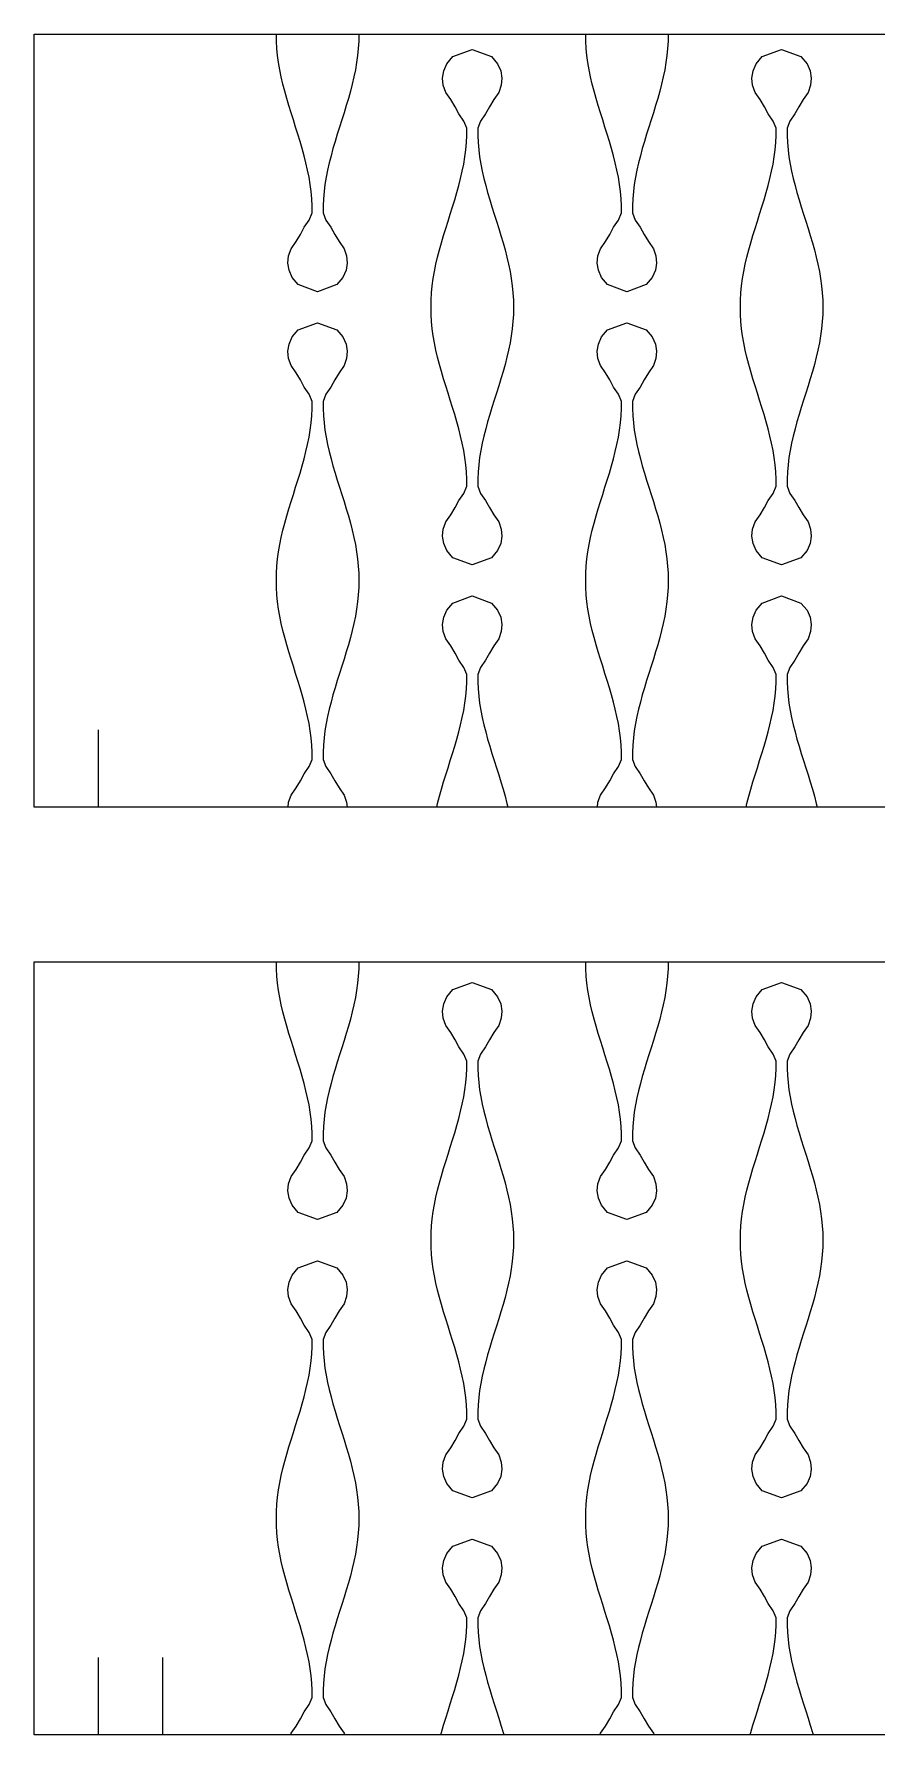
# Model space of a CAD drawing. Header units: millimetres. Extents: x 0 to 70, y 0 to 174.
# Drawn here: x 0 to 32.7, y 108 to 174 of the extents above; entities that cross this region are included whole.
import ezdxf

# ---------------------------------------------------------------- set-up
doc = ezdxf.new("R2010")
doc.units = ezdxf.units.MM
doc.layers.add('CUT', color=1, linetype='CONTINUOUS')

msp = doc.modelspace()

# ---------------------------------------------------------------- linework, layer by layer
at = {"layer": 'CUT'}
for p, q in [((2.5, 144), (2.5, 147)), ((2.5, 108), (2.5, 111)), ((5, 108), (5, 111))]:
    msp.add_line(p, q, dxfattribs=at)
for points in [[(0, 174), (70, 174), (70, 144), (0, 144), (0, 174)], [(12.6, 174), (12.6, 174), (12.5944, 173.7222), (12.5778, 173.4444), (12.5504, 173.1667), (12.5126, 172.8889), (12.465, 172.6111), (12.4085, 172.3333), (12.3439, 172.0556), (12.2722, 171.7778), (12.1947, 171.5), (12.1124, 171.2222), (12.0269, 170.9444), (11.9394, 170.6667), (11.8513, 170.3889), (11.764, 170.1111), (11.679, 169.8333), (11.5976, 169.5556), (11.5211, 169.2778), (11.4508, 169), (11.3877, 168.7222), (11.3329, 168.4444), (11.2872, 168.1667), (11.2514, 167.8889), (11.2261, 167.6111), (11.2116, 167.3333), (11.2113, 167.0556), (11.3207, 166.7778), (11.5161, 166.5), (11.6671, 166.2222), (11.8361, 165.9444), (12.0306, 165.6667), (12.1274, 165.3889), (12.1513, 165.1111), (12.107, 164.8333), (11.9856, 164.5556), (11.7502, 164.2778), (11, 164), (11, 164), (10.2498, 164.2778), (10.0144, 164.5556), (9.893, 164.8333), (9.8487, 165.1111), (9.8726, 165.3889), (9.9694, 165.6667), (10.1639, 165.9444), (10.3329, 166.2222), (10.4839, 166.5), (10.6793, 166.7778), (10.7887, 167.0556), (10.7884, 167.3333), (10.7739, 167.6111), (10.7486, 167.8889), (10.7128, 168.1667), (10.6671, 168.4444), (10.6123, 168.7222), (10.5492, 169), (10.4789, 169.2778), (10.4024, 169.5556), (10.321, 169.8333), (10.236, 170.1111), (10.1487, 170.3889), (10.0606, 170.6667), (9.9731, 170.9444), (9.8876, 171.2222), (9.8053, 171.5), (9.7278, 171.7778), (9.6561, 172.0556), (9.5915, 172.3333), (9.535, 172.6111), (9.4874, 172.8889), (9.4496, 173.1667), (9.4222, 173.4444), (9.4056, 173.7222), (9.4, 174), (9.4, 174)], [(24.6, 174), (24.6, 174), (24.5944, 173.7222), (24.5778, 173.4444), (24.5504, 173.1667), (24.5126, 172.8889), (24.465, 172.6111), (24.4085, 172.3333), (24.3439, 172.0556), (24.2722, 171.7778), (24.1947, 171.5), (24.1124, 171.2222), (24.0269, 170.9444), (23.9394, 170.6667), (23.8513, 170.3889), (23.764, 170.1111), (23.679, 169.8333), (23.5976, 169.5556), (23.5211, 169.2778), (23.4508, 169), (23.3877, 168.7222), (23.3329, 168.4444), (23.2872, 168.1667), (23.2514, 167.8889), (23.2261, 167.6111), (23.2116, 167.3333), (23.2113, 167.0556), (23.3207, 166.7778), (23.5161, 166.5), (23.6671, 166.2222), (23.8361, 165.9444), (24.0306, 165.6667), (24.1274, 165.3889), (24.1513, 165.1111), (24.107, 164.8333), (23.9856, 164.5556), (23.7502, 164.2778), (23, 164), (23, 164), (22.2498, 164.2778), (22.0144, 164.5556), (21.893, 164.8333), (21.8487, 165.1111), (21.8726, 165.3889), (21.9694, 165.6667), (22.1639, 165.9444), (22.3329, 166.2222), (22.4839, 166.5), (22.6793, 166.7778), (22.7887, 167.0556), (22.7884, 167.3333), (22.7739, 167.6111), (22.7486, 167.8889), (22.7128, 168.1667), (22.6671, 168.4444), (22.6123, 168.7222), (22.5492, 169), (22.4789, 169.2778), (22.4024, 169.5556), (22.321, 169.8333), (22.236, 170.1111), (22.1487, 170.3889), (22.0606, 170.6667), (21.9731, 170.9444), (21.8876, 171.2222), (21.8053, 171.5), (21.7278, 171.7778), (21.6561, 172.0556), (21.5915, 172.3333), (21.535, 172.6111), (21.4874, 172.8889), (21.4496, 173.1667), (21.4222, 173.4444), (21.4056, 173.7222), (21.4, 174), (21.4, 174)], [(17, 173.4), (17.7502, 173.1222), (17.9856, 172.8444), (18.107, 172.5667), (18.1513, 172.2889), (18.1274, 172.0111), (18.0306, 171.7333), (17.8361, 171.4556), (17.6671, 171.1778), (17.5161, 170.9), (17.3207, 170.6222), (17.2113, 170.3444), (17.2116, 170.0667), (17.2261, 169.7889), (17.2514, 169.5111), (17.2872, 169.2333), (17.3329, 168.9556), (17.3877, 168.6778), (17.4508, 168.4), (17.5211, 168.1222), (17.5976, 167.8444), (17.679, 167.5667), (17.764, 167.2889), (17.8513, 167.0111), (17.9394, 166.7333), (18.0269, 166.4556), (18.1124, 166.1778), (18.1947, 165.9), (18.2722, 165.6222), (18.3439, 165.3444), (18.4085, 165.0667), (18.465, 164.7889), (18.5126, 164.5111), (18.5504, 164.2333), (18.5778, 163.9556), (18.5944, 163.6778), (18.6, 163.4), (18.5944, 163.1222), (18.5778, 162.8444), (18.5504, 162.5667), (18.5126, 162.2889), (18.465, 162.0111), (18.4085, 161.7333), (18.3439, 161.4556), (18.2722, 161.1778), (18.1947, 160.9), (18.1124, 160.6222), (18.0269, 160.3444), (17.9394, 160.0667), (17.8513, 159.7889), (17.764, 159.5111), (17.679, 159.2333), (17.5976, 158.9556), (17.5211, 158.6778), (17.4508, 158.4), (17.3877, 158.1222), (17.3329, 157.8444), (17.2872, 157.5667), (17.2514, 157.2889), (17.2261, 157.0111), (17.2116, 156.7333), (17.2113, 156.4556), (17.3207, 156.1778), (17.5161, 155.9), (17.6671, 155.6222), (17.8361, 155.3444), (18.0306, 155.0667), (18.1274, 154.7889), (18.1513, 154.5111), (18.107, 154.2333), (17.9856, 153.9556), (17.7502, 153.6778), (17, 153.4), (17, 153.4), (16.2498, 153.6778), (16.0144, 153.9556), (15.893, 154.2333), (15.8487, 154.5111), (15.8726, 154.7889), (15.9694, 155.0667), (16.1639, 155.3444), (16.3329, 155.6222), (16.4839, 155.9), (16.6793, 156.1778), (16.7887, 156.4556), (16.7884, 156.7333), (16.7739, 157.0111), (16.7486, 157.2889), (16.7128, 157.5667), (16.6671, 157.8444), (16.6123, 158.1222), (16.5492, 158.4), (16.4789, 158.6778), (16.4024, 158.9556), (16.321, 159.2333), (16.236, 159.5111), (16.1487, 159.7889), (16.0606, 160.0667), (15.9731, 160.3444), (15.8876, 160.6222), (15.8053, 160.9), (15.7278, 161.1778), (15.6561, 161.4556), (15.5915, 161.7333), (15.535, 162.0111), (15.4874, 162.2889), (15.4496, 162.5667), (15.4222, 162.8444), (15.4056, 163.1222), (15.4, 163.4), (15.4056, 163.6778), (15.4222, 163.9556), (15.4496, 164.2333), (15.4874, 164.5111), (15.535, 164.7889), (15.5915, 165.0667), (15.6561, 165.3444), (15.7278, 165.6222), (15.8053, 165.9), (15.8876, 166.1778), (15.9731, 166.4556), (16.0606, 166.7333), (16.1487, 167.0111), (16.236, 167.2889), (16.321, 167.5667), (16.4024, 167.8444), (16.4789, 168.1222), (16.5492, 168.4), (16.6123, 168.6778), (16.6671, 168.9556), (16.7128, 169.2333), (16.7486, 169.5111), (16.7739, 169.7889), (16.7884, 170.0667), (16.7887, 170.3444), (16.6793, 170.6222), (16.4839, 170.9), (16.3329, 171.1778), (16.1639, 171.4556), (15.9694, 171.7333), (15.8726, 172.0111), (15.8487, 172.2889), (15.893, 172.5667), (16.0144, 172.8444), (16.2498, 173.1222), (17, 173.4), (17, 173.4)], [(29, 173.4), (29.7502, 173.1222), (29.9856, 172.8444), (30.107, 172.5667), (30.1513, 172.2889), (30.1274, 172.0111), (30.0306, 171.7333), (29.8361, 171.4556), (29.6671, 171.1778), (29.5161, 170.9), (29.3207, 170.6222), (29.2113, 170.3444), (29.2116, 170.0667), (29.2261, 169.7889), (29.2514, 169.5111), (29.2872, 169.2333), (29.3329, 168.9556), (29.3877, 168.6778), (29.4508, 168.4), (29.5211, 168.1222), (29.5976, 167.8444), (29.679, 167.5667), (29.764, 167.2889), (29.8513, 167.0111), (29.9394, 166.7333), (30.0269, 166.4556), (30.1124, 166.1778), (30.1947, 165.9), (30.2722, 165.6222), (30.3439, 165.3444), (30.4085, 165.0667), (30.465, 164.7889), (30.5126, 164.5111), (30.5504, 164.2333), (30.5778, 163.9556), (30.5944, 163.6778), (30.6, 163.4), (30.5944, 163.1222), (30.5778, 162.8444), (30.5504, 162.5667), (30.5126, 162.2889), (30.465, 162.0111), (30.4085, 161.7333), (30.3439, 161.4556), (30.2722, 161.1778), (30.1947, 160.9), (30.1124, 160.6222), (30.0269, 160.3444), (29.9394, 160.0667), (29.8513, 159.7889), (29.764, 159.5111), (29.679, 159.2333), (29.5976, 158.9556), (29.5211, 158.6778), (29.4508, 158.4), (29.3877, 158.1222), (29.3329, 157.8444), (29.2872, 157.5667), (29.2514, 157.2889), (29.2261, 157.0111), (29.2116, 156.7333), (29.2113, 156.4556), (29.3207, 156.1778), (29.5161, 155.9), (29.6671, 155.6222), (29.8361, 155.3444), (30.0306, 155.0667), (30.1274, 154.7889), (30.1513, 154.5111), (30.107, 154.2333), (29.9856, 153.9556), (29.7502, 153.6778), (29, 153.4), (29, 153.4), (28.2498, 153.6778), (28.0144, 153.9556), (27.893, 154.2333), (27.8487, 154.5111), (27.8726, 154.7889), (27.9694, 155.0667), (28.1639, 155.3444), (28.3329, 155.6222), (28.4839, 155.9), (28.6793, 156.1778), (28.7887, 156.4556), (28.7884, 156.7333), (28.7739, 157.0111), (28.7486, 157.2889), (28.7128, 157.5667), (28.6671, 157.8444), (28.6123, 158.1222), (28.5492, 158.4), (28.4789, 158.6778), (28.4024, 158.9556), (28.321, 159.2333), (28.236, 159.5111), (28.1487, 159.7889), (28.0606, 160.0667), (27.9731, 160.3444), (27.8876, 160.6222), (27.8053, 160.9), (27.7278, 161.1778), (27.6561, 161.4556), (27.5915, 161.7333), (27.535, 162.0111), (27.4874, 162.2889), (27.4496, 162.5667), (27.4222, 162.8444), (27.4056, 163.1222), (27.4, 163.4), (27.4056, 163.6778), (27.4222, 163.9556), (27.4496, 164.2333), (27.4874, 164.5111), (27.535, 164.7889), (27.5915, 165.0667), (27.6561, 165.3444), (27.7278, 165.6222), (27.8053, 165.9), (27.8876, 166.1778), (27.9731, 166.4556), (28.0606, 166.7333), (28.1487, 167.0111), (28.236, 167.2889), (28.321, 167.5667), (28.4024, 167.8444), (28.4789, 168.1222), (28.5492, 168.4), (28.6123, 168.6778), (28.6671, 168.9556), (28.7128, 169.2333), (28.7486, 169.5111), (28.7739, 169.7889), (28.7884, 170.0667), (28.7887, 170.3444), (28.6793, 170.6222), (28.4839, 170.9), (28.3329, 171.1778), (28.1639, 171.4556), (27.9694, 171.7333), (27.8726, 172.0111), (27.8487, 172.2889), (27.893, 172.5667), (28.0144, 172.8444), (28.2498, 173.1222), (29, 173.4), (29, 173.4)], [(9.8564, 144), (9.8726, 144.1889), (9.9694, 144.4667), (10.1639, 144.7444), (10.3329, 145.0222), (10.4839, 145.3), (10.6793, 145.5778), (10.7887, 145.8556), (10.7884, 146.1333), (10.7739, 146.4111), (10.7486, 146.6889), (10.7128, 146.9667), (10.6671, 147.2444), (10.6123, 147.5222), (10.5492, 147.8), (10.4789, 148.0778), (10.4024, 148.3556), (10.321, 148.6333), (10.236, 148.9111), (10.1487, 149.1889), (10.0606, 149.4667), (9.9731, 149.7444), (9.8876, 150.0222), (9.8053, 150.3), (9.7278, 150.5778), (9.6561, 150.8556), (9.5915, 151.1333), (9.535, 151.4111), (9.4874, 151.6889), (9.4496, 151.9667), (9.4222, 152.2444), (9.4056, 152.5222), (9.4, 152.8), (9.4056, 153.0778), (9.4222, 153.3556), (9.4496, 153.6333), (9.4874, 153.9111), (9.535, 154.1889), (9.5915, 154.4667), (9.6561, 154.7444), (9.7278, 155.0222), (9.8053, 155.3), (9.8876, 155.5778), (9.9731, 155.8556), (10.0606, 156.1333), (10.1487, 156.4111), (10.236, 156.6889), (10.321, 156.9667), (10.4024, 157.2444), (10.4789, 157.5222), (10.5492, 157.8), (10.6123, 158.0778), (10.6671, 158.3556), (10.7128, 158.6333), (10.7486, 158.9111), (10.7739, 159.1889), (10.7884, 159.4667), (10.7887, 159.7444), (10.6793, 160.0222), (10.4839, 160.3), (10.3329, 160.5778), (10.1639, 160.8556), (9.9694, 161.1333), (9.8726, 161.4111), (9.8487, 161.6889), (9.893, 161.9667), (10.0144, 162.2444), (10.2498, 162.5222), (11, 162.8), (11, 162.8)], [(11, 162.8), (11.7502, 162.5222), (11.9856, 162.2444), (12.107, 161.9667), (12.1513, 161.6889), (12.1274, 161.4111), (12.0306, 161.1333), (11.8361, 160.8556), (11.6671, 160.5778), (11.5161, 160.3), (11.3207, 160.0222), (11.2113, 159.7444), (11.2116, 159.4667), (11.2261, 159.1889), (11.2514, 158.9111), (11.2872, 158.6333), (11.3329, 158.3556), (11.3877, 158.0778), (11.4508, 157.8), (11.5211, 157.5222), (11.5976, 157.2444), (11.679, 156.9667), (11.764, 156.6889), (11.8513, 156.4111), (11.9394, 156.1333), (12.0269, 155.8556), (12.1124, 155.5778), (12.1947, 155.3), (12.2722, 155.0222), (12.3439, 154.7444), (12.4085, 154.4667), (12.465, 154.1889), (12.5126, 153.9111), (12.5504, 153.6333), (12.5778, 153.3556), (12.5944, 153.0778), (12.6, 152.8), (12.5944, 152.5222), (12.5778, 152.2444), (12.5504, 151.9667), (12.5126, 151.6889), (12.465, 151.4111), (12.4085, 151.1333), (12.3439, 150.8556), (12.2722, 150.5778), (12.1947, 150.3), (12.1124, 150.0222), (12.0269, 149.7444), (11.9394, 149.4667), (11.8513, 149.1889), (11.764, 148.9111), (11.679, 148.6333), (11.5976, 148.3556), (11.5211, 148.0778), (11.4508, 147.8), (11.3877, 147.5222), (11.3329, 147.2444), (11.2872, 146.9667), (11.2514, 146.6889), (11.2261, 146.4111), (11.2116, 146.1333), (11.2113, 145.8556), (11.3207, 145.5778), (11.5161, 145.3), (11.6671, 145.0222), (11.8361, 144.7444), (12.0306, 144.4667), (12.1274, 144.1889), (12.1436, 144)], [(21.8564, 144), (21.8726, 144.1889), (21.9694, 144.4667), (22.1639, 144.7444), (22.3329, 145.0222), (22.4839, 145.3), (22.6793, 145.5778), (22.7887, 145.8556), (22.7884, 146.1333), (22.7739, 146.4111), (22.7486, 146.6889), (22.7128, 146.9667), (22.6671, 147.2444), (22.6123, 147.5222), (22.5492, 147.8), (22.4789, 148.0778), (22.4024, 148.3556), (22.321, 148.6333), (22.236, 148.9111), (22.1487, 149.1889), (22.0606, 149.4667), (21.9731, 149.7444), (21.8876, 150.0222), (21.8053, 150.3), (21.7278, 150.5778), (21.6561, 150.8556), (21.5915, 151.1333), (21.535, 151.4111), (21.4874, 151.6889), (21.4496, 151.9667), (21.4222, 152.2444), (21.4056, 152.5222), (21.4, 152.8), (21.4056, 153.0778), (21.4222, 153.3556), (21.4496, 153.6333), (21.4874, 153.9111), (21.535, 154.1889), (21.5915, 154.4667), (21.6561, 154.7444), (21.7278, 155.0222), (21.8053, 155.3), (21.8876, 155.5778), (21.9731, 155.8556), (22.0606, 156.1333), (22.1487, 156.4111), (22.236, 156.6889), (22.321, 156.9667), (22.4024, 157.2444), (22.4789, 157.5222), (22.5492, 157.8), (22.6123, 158.0778), (22.6671, 158.3556), (22.7128, 158.6333), (22.7486, 158.9111), (22.7739, 159.1889), (22.7884, 159.4667), (22.7887, 159.7444), (22.6793, 160.0222), (22.4839, 160.3), (22.3329, 160.5778), (22.1639, 160.8556), (21.9694, 161.1333), (21.8726, 161.4111), (21.8487, 161.6889), (21.893, 161.9667), (22.0144, 162.2444), (22.2498, 162.5222), (23, 162.8), (23, 162.8)], [(23, 162.8), (23.7502, 162.5222), (23.9856, 162.2444), (24.107, 161.9667), (24.1513, 161.6889), (24.1274, 161.4111), (24.0306, 161.1333), (23.8361, 160.8556), (23.6671, 160.5778), (23.5161, 160.3), (23.3207, 160.0222), (23.2113, 159.7444), (23.2116, 159.4667), (23.2261, 159.1889), (23.2514, 158.9111), (23.2872, 158.6333), (23.3329, 158.3556), (23.3877, 158.0778), (23.4508, 157.8), (23.5211, 157.5222), (23.5976, 157.2444), (23.679, 156.9667), (23.764, 156.6889), (23.8513, 156.4111), (23.9394, 156.1333), (24.0269, 155.8556), (24.1124, 155.5778), (24.1947, 155.3), (24.2722, 155.0222), (24.3439, 154.7444), (24.4085, 154.4667), (24.465, 154.1889), (24.5126, 153.9111), (24.5504, 153.6333), (24.5778, 153.3556), (24.5944, 153.0778), (24.6, 152.8), (24.5944, 152.5222), (24.5778, 152.2444), (24.5504, 151.9667), (24.5126, 151.6889), (24.465, 151.4111), (24.4085, 151.1333), (24.3439, 150.8556), (24.2722, 150.5778), (24.1947, 150.3), (24.1124, 150.0222), (24.0269, 149.7444), (23.9394, 149.4667), (23.8513, 149.1889), (23.764, 148.9111), (23.679, 148.6333), (23.5976, 148.3556), (23.5211, 148.0778), (23.4508, 147.8), (23.3877, 147.5222), (23.3329, 147.2444), (23.2872, 146.9667), (23.2514, 146.6889), (23.2261, 146.4111), (23.2116, 146.1333), (23.2113, 145.8556), (23.3207, 145.5778), (23.5161, 145.3), (23.6671, 145.0222), (23.8361, 144.7444), (24.0306, 144.4667), (24.1274, 144.1889), (24.1436, 144)], [(15.6225, 144), (15.6561, 144.1444), (15.7278, 144.4222), (15.8053, 144.7), (15.8876, 144.9778), (15.9731, 145.2556), (16.0606, 145.5333), (16.1487, 145.8111), (16.236, 146.0889), (16.321, 146.3667), (16.4024, 146.6444), (16.4789, 146.9222), (16.5492, 147.2), (16.6123, 147.4778), (16.6671, 147.7556), (16.7128, 148.0333), (16.7486, 148.3111), (16.7739, 148.5889), (16.7884, 148.8667), (16.7887, 149.1444), (16.6793, 149.4222), (16.4839, 149.7), (16.3329, 149.9778), (16.1639, 150.2556), (15.9694, 150.5333), (15.8726, 150.8111), (15.8487, 151.0889), (15.893, 151.3667), (16.0144, 151.6444), (16.2498, 151.9222), (17, 152.2), (17, 152.2)], [(17, 152.2), (17.7502, 151.9222), (17.9856, 151.6444), (18.107, 151.3667), (18.1513, 151.0889), (18.1274, 150.8111), (18.0306, 150.5333), (17.8361, 150.2556), (17.6671, 149.9778), (17.5161, 149.7), (17.3207, 149.4222), (17.2113, 149.1444), (17.2116, 148.8667), (17.2261, 148.5889), (17.2514, 148.3111), (17.2872, 148.0333), (17.3329, 147.7556), (17.3877, 147.4778), (17.4508, 147.2), (17.5211, 146.9222), (17.5976, 146.6444), (17.679, 146.3667), (17.764, 146.0889), (17.8513, 145.8111), (17.9394, 145.5333), (18.0269, 145.2556), (18.1124, 144.9778), (18.1947, 144.7), (18.2722, 144.4222), (18.3439, 144.1444), (18.3775, 144)], [(27.6225, 144), (27.6561, 144.1444), (27.7278, 144.4222), (27.8053, 144.7), (27.8876, 144.9778), (27.9731, 145.2556), (28.0606, 145.5333), (28.1487, 145.8111), (28.236, 146.0889), (28.321, 146.3667), (28.4024, 146.6444), (28.4789, 146.9222), (28.5492, 147.2), (28.6123, 147.4778), (28.6671, 147.7556), (28.7128, 148.0333), (28.7486, 148.3111), (28.7739, 148.5889), (28.7884, 148.8667), (28.7887, 149.1444), (28.6793, 149.4222), (28.4839, 149.7), (28.3329, 149.9778), (28.1639, 150.2556), (27.9694, 150.5333), (27.8726, 150.8111), (27.8487, 151.0889), (27.893, 151.3667), (28.0144, 151.6444), (28.2498, 151.9222), (29, 152.2), (29, 152.2)], [(29, 152.2), (29.7502, 151.9222), (29.9856, 151.6444), (30.107, 151.3667), (30.1513, 151.0889), (30.1274, 150.8111), (30.0306, 150.5333), (29.8361, 150.2556), (29.6671, 149.9778), (29.5161, 149.7), (29.3207, 149.4222), (29.2113, 149.1444), (29.2116, 148.8667), (29.2261, 148.5889), (29.2514, 148.3111), (29.2872, 148.0333), (29.3329, 147.7556), (29.3877, 147.4778), (29.4508, 147.2), (29.5211, 146.9222), (29.5976, 146.6444), (29.679, 146.3667), (29.764, 146.0889), (29.8513, 145.8111), (29.9394, 145.5333), (30.0269, 145.2556), (30.1124, 144.9778), (30.1947, 144.7), (30.2722, 144.4222), (30.3439, 144.1444), (30.3775, 144)], [(0, 138), (70, 138), (70, 108), (0, 108), (0, 138)], [(12.6, 138), (12.6, 138), (12.5944, 137.7222), (12.5778, 137.4444), (12.5504, 137.1667), (12.5126, 136.8889), (12.465, 136.6111), (12.4085, 136.3333), (12.3439, 136.0556), (12.2722, 135.7778), (12.1947, 135.5), (12.1124, 135.2222), (12.0269, 134.9444), (11.9394, 134.6667), (11.8513, 134.3889), (11.764, 134.1111), (11.679, 133.8333), (11.5976, 133.5556), (11.5211, 133.2778), (11.4508, 133), (11.3877, 132.7222), (11.3329, 132.4444), (11.2872, 132.1667), (11.2514, 131.8889), (11.2261, 131.6111), (11.2116, 131.3333), (11.2113, 131.0556), (11.3207, 130.7778), (11.5161, 130.5), (11.6671, 130.2222), (11.8361, 129.9444), (12.0306, 129.6667), (12.1274, 129.3889), (12.1513, 129.1111), (12.107, 128.8333), (11.9856, 128.5556), (11.7502, 128.2778), (11, 128), (11, 128), (10.2498, 128.2778), (10.0144, 128.5556), (9.893, 128.8333), (9.8487, 129.1111), (9.8726, 129.3889), (9.9694, 129.6667), (10.1639, 129.9444), (10.3329, 130.2222), (10.4839, 130.5), (10.6793, 130.7778), (10.7887, 131.0556), (10.7884, 131.3333), (10.7739, 131.6111), (10.7486, 131.8889), (10.7128, 132.1667), (10.6671, 132.4444), (10.6123, 132.7222), (10.5492, 133), (10.4789, 133.2778), (10.4024, 133.5556), (10.321, 133.8333), (10.236, 134.1111), (10.1487, 134.3889), (10.0606, 134.6667), (9.9731, 134.9444), (9.8876, 135.2222), (9.8053, 135.5), (9.7278, 135.7778), (9.6561, 136.0556), (9.5915, 136.3333), (9.535, 136.6111), (9.4874, 136.8889), (9.4496, 137.1667), (9.4222, 137.4444), (9.4056, 137.7222), (9.4, 138), (9.4, 138)], [(24.6, 138), (24.6, 138), (24.5944, 137.7222), (24.5778, 137.4444), (24.5504, 137.1667), (24.5126, 136.8889), (24.465, 136.6111), (24.4085, 136.3333), (24.3439, 136.0556), (24.2722, 135.7778), (24.1947, 135.5), (24.1124, 135.2222), (24.0269, 134.9444), (23.9394, 134.6667), (23.8513, 134.3889), (23.764, 134.1111), (23.679, 133.8333), (23.5976, 133.5556), (23.5211, 133.2778), (23.4508, 133), (23.3877, 132.7222), (23.3329, 132.4444), (23.2872, 132.1667), (23.2514, 131.8889), (23.2261, 131.6111), (23.2116, 131.3333), (23.2113, 131.0556), (23.3207, 130.7778), (23.5161, 130.5), (23.6671, 130.2222), (23.8361, 129.9444), (24.0306, 129.6667), (24.1274, 129.3889), (24.1513, 129.1111), (24.107, 128.8333), (23.9856, 128.5556), (23.7502, 128.2778), (23, 128), (23, 128), (22.2498, 128.2778), (22.0144, 128.5556), (21.893, 128.8333), (21.8487, 129.1111), (21.8726, 129.3889), (21.9694, 129.6667), (22.1639, 129.9444), (22.3329, 130.2222), (22.4839, 130.5), (22.6793, 130.7778), (22.7887, 131.0556), (22.7884, 131.3333), (22.7739, 131.6111), (22.7486, 131.8889), (22.7128, 132.1667), (22.6671, 132.4444), (22.6123, 132.7222), (22.5492, 133), (22.4789, 133.2778), (22.4024, 133.5556), (22.321, 133.8333), (22.236, 134.1111), (22.1487, 134.3889), (22.0606, 134.6667), (21.9731, 134.9444), (21.8876, 135.2222), (21.8053, 135.5), (21.7278, 135.7778), (21.6561, 136.0556), (21.5915, 136.3333), (21.535, 136.6111), (21.4874, 136.8889), (21.4496, 137.1667), (21.4222, 137.4444), (21.4056, 137.7222), (21.4, 138), (21.4, 138)], [(17, 137.2), (17.7502, 136.9222), (17.9856, 136.6444), (18.107, 136.3667), (18.1513, 136.0889), (18.1274, 135.8111), (18.0306, 135.5333), (17.8361, 135.2556), (17.6671, 134.9778), (17.5161, 134.7), (17.3207, 134.4222), (17.2113, 134.1444), (17.2116, 133.8667), (17.2261, 133.5889), (17.2514, 133.3111), (17.2872, 133.0333), (17.3329, 132.7556), (17.3877, 132.4778), (17.4508, 132.2), (17.5211, 131.9222), (17.5976, 131.6444), (17.679, 131.3667), (17.764, 131.0889), (17.8513, 130.8111), (17.9394, 130.5333), (18.0269, 130.2556), (18.1124, 129.9778), (18.1947, 129.7), (18.2722, 129.4222), (18.3439, 129.1444), (18.4085, 128.8667), (18.465, 128.5889), (18.5126, 128.3111), (18.5504, 128.0333), (18.5778, 127.7556), (18.5944, 127.4778), (18.6, 127.2), (18.5944, 126.9222), (18.5778, 126.6444), (18.5504, 126.3667), (18.5126, 126.0889), (18.465, 125.8111), (18.4085, 125.5333), (18.3439, 125.2556), (18.2722, 124.9778), (18.1947, 124.7), (18.1124, 124.4222), (18.0269, 124.1444), (17.9394, 123.8667), (17.8513, 123.5889), (17.764, 123.3111), (17.679, 123.0333), (17.5976, 122.7556), (17.5211, 122.4778), (17.4508, 122.2), (17.3877, 121.9222), (17.3329, 121.6444), (17.2872, 121.3667), (17.2514, 121.0889), (17.2261, 120.8111), (17.2116, 120.5333), (17.2113, 120.2556), (17.3207, 119.9778), (17.5161, 119.7), (17.6671, 119.4222), (17.8361, 119.1444), (18.0306, 118.8667), (18.1274, 118.5889), (18.1513, 118.3111), (18.107, 118.0333), (17.9856, 117.7556), (17.7502, 117.4778), (17, 117.2), (17, 117.2), (16.2498, 117.4778), (16.0144, 117.7556), (15.893, 118.0333), (15.8487, 118.3111), (15.8726, 118.5889), (15.9694, 118.8667), (16.1639, 119.1444), (16.3329, 119.4222), (16.4839, 119.7), (16.6793, 119.9778), (16.7887, 120.2556), (16.7884, 120.5333), (16.7739, 120.8111), (16.7486, 121.0889), (16.7128, 121.3667), (16.6671, 121.6444), (16.6123, 121.9222), (16.5492, 122.2), (16.4789, 122.4778), (16.4024, 122.7556), (16.321, 123.0333), (16.236, 123.3111), (16.1487, 123.5889), (16.0606, 123.8667), (15.9731, 124.1444), (15.8876, 124.4222), (15.8053, 124.7), (15.7278, 124.9778), (15.6561, 125.2556), (15.5915, 125.5333), (15.535, 125.8111), (15.4874, 126.0889), (15.4496, 126.3667), (15.4222, 126.6444), (15.4056, 126.9222), (15.4, 127.2), (15.4056, 127.4778), (15.4222, 127.7556), (15.4496, 128.0333), (15.4874, 128.3111), (15.535, 128.5889), (15.5915, 128.8667), (15.6561, 129.1444), (15.7278, 129.4222), (15.8053, 129.7), (15.8876, 129.9778), (15.9731, 130.2556), (16.0606, 130.5333), (16.1487, 130.8111), (16.236, 131.0889), (16.321, 131.3667), (16.4024, 131.6444), (16.4789, 131.9222), (16.5492, 132.2), (16.6123, 132.4778), (16.6671, 132.7556), (16.7128, 133.0333), (16.7486, 133.3111), (16.7739, 133.5889), (16.7884, 133.8667), (16.7887, 134.1444), (16.6793, 134.4222), (16.4839, 134.7), (16.3329, 134.9778), (16.1639, 135.2556), (15.9694, 135.5333), (15.8726, 135.8111), (15.8487, 136.0889), (15.893, 136.3667), (16.0144, 136.6444), (16.2498, 136.9222), (17, 137.2), (17, 137.2)], [(29, 137.2), (29.7502, 136.9222), (29.9856, 136.6444), (30.107, 136.3667), (30.1513, 136.0889), (30.1274, 135.8111), (30.0306, 135.5333), (29.8361, 135.2556), (29.6671, 134.9778), (29.5161, 134.7), (29.3207, 134.4222), (29.2113, 134.1444), (29.2116, 133.8667), (29.2261, 133.5889), (29.2514, 133.3111), (29.2872, 133.0333), (29.3329, 132.7556), (29.3877, 132.4778), (29.4508, 132.2), (29.5211, 131.9222), (29.5976, 131.6444), (29.679, 131.3667), (29.764, 131.0889), (29.8513, 130.8111), (29.9394, 130.5333), (30.0269, 130.2556), (30.1124, 129.9778), (30.1947, 129.7), (30.2722, 129.4222), (30.3439, 129.1444), (30.4085, 128.8667), (30.465, 128.5889), (30.5126, 128.3111), (30.5504, 128.0333), (30.5778, 127.7556), (30.5944, 127.4778), (30.6, 127.2), (30.5944, 126.9222), (30.5778, 126.6444), (30.5504, 126.3667), (30.5126, 126.0889), (30.465, 125.8111), (30.4085, 125.5333), (30.3439, 125.2556), (30.2722, 124.9778), (30.1947, 124.7), (30.1124, 124.4222), (30.0269, 124.1444), (29.9394, 123.8667), (29.8513, 123.5889), (29.764, 123.3111), (29.679, 123.0333), (29.5976, 122.7556), (29.5211, 122.4778), (29.4508, 122.2), (29.3877, 121.9222), (29.3329, 121.6444), (29.2872, 121.3667), (29.2514, 121.0889), (29.2261, 120.8111), (29.2116, 120.5333), (29.2113, 120.2556), (29.3207, 119.9778), (29.5161, 119.7), (29.6671, 119.4222), (29.8361, 119.1444), (30.0306, 118.8667), (30.1274, 118.5889), (30.1513, 118.3111), (30.107, 118.0333), (29.9856, 117.7556), (29.7502, 117.4778), (29, 117.2), (29, 117.2), (28.2498, 117.4778), (28.0144, 117.7556), (27.893, 118.0333), (27.8487, 118.3111), (27.8726, 118.5889), (27.9694, 118.8667), (28.1639, 119.1444), (28.3329, 119.4222), (28.4839, 119.7), (28.6793, 119.9778), (28.7887, 120.2556), (28.7884, 120.5333), (28.7739, 120.8111), (28.7486, 121.0889), (28.7128, 121.3667), (28.6671, 121.6444), (28.6123, 121.9222), (28.5492, 122.2), (28.4789, 122.4778), (28.4024, 122.7556), (28.321, 123.0333), (28.236, 123.3111), (28.1487, 123.5889), (28.0606, 123.8667), (27.9731, 124.1444), (27.8876, 124.4222), (27.8053, 124.7), (27.7278, 124.9778), (27.6561, 125.2556), (27.5915, 125.5333), (27.535, 125.8111), (27.4874, 126.0889), (27.4496, 126.3667), (27.4222, 126.6444), (27.4056, 126.9222), (27.4, 127.2), (27.4056, 127.4778), (27.4222, 127.7556), (27.4496, 128.0333), (27.4874, 128.3111), (27.535, 128.5889), (27.5915, 128.8667), (27.6561, 129.1444), (27.7278, 129.4222), (27.8053, 129.7), (27.8876, 129.9778), (27.9731, 130.2556), (28.0606, 130.5333), (28.1487, 130.8111), (28.236, 131.0889), (28.321, 131.3667), (28.4024, 131.6444), (28.4789, 131.9222), (28.5492, 132.2), (28.6123, 132.4778), (28.6671, 132.7556), (28.7128, 133.0333), (28.7486, 133.3111), (28.7739, 133.5889), (28.7884, 133.8667), (28.7887, 134.1444), (28.6793, 134.4222), (28.4839, 134.7), (28.3329, 134.9778), (28.1639, 135.2556), (27.9694, 135.5333), (27.8726, 135.8111), (27.8487, 136.0889), (27.893, 136.3667), (28.0144, 136.6444), (28.2498, 136.9222), (29, 137.2), (29, 137.2)], [(9.9461, 108), (9.9694, 108.0667), (10.1639, 108.3444), (10.3329, 108.6222), (10.4839, 108.9), (10.6793, 109.1778), (10.7887, 109.4556), (10.7884, 109.7333), (10.7739, 110.0111), (10.7486, 110.2889), (10.7128, 110.5667), (10.6671, 110.8444), (10.6123, 111.1222), (10.5492, 111.4), (10.4789, 111.6778), (10.4024, 111.9556), (10.321, 112.2333), (10.236, 112.5111), (10.1487, 112.7889), (10.0606, 113.0667), (9.9731, 113.3444), (9.8876, 113.6222), (9.8053, 113.9), (9.7278, 114.1778), (9.6561, 114.4556), (9.5915, 114.7333), (9.535, 115.0111), (9.4874, 115.2889), (9.4496, 115.5667), (9.4222, 115.8444), (9.4056, 116.1222), (9.4, 116.4), (9.4056, 116.6778), (9.4222, 116.9556), (9.4496, 117.2333), (9.4874, 117.5111), (9.535, 117.7889), (9.5915, 118.0667), (9.6561, 118.3444), (9.7278, 118.6222), (9.8053, 118.9), (9.8876, 119.1778), (9.9731, 119.4556), (10.0606, 119.7333), (10.1487, 120.0111), (10.236, 120.2889), (10.321, 120.5667), (10.4024, 120.8444), (10.4789, 121.1222), (10.5492, 121.4), (10.6123, 121.6778), (10.6671, 121.9556), (10.7128, 122.2333), (10.7486, 122.5111), (10.7739, 122.7889), (10.7884, 123.0667), (10.7887, 123.3444), (10.6793, 123.6222), (10.4839, 123.9), (10.3329, 124.1778), (10.1639, 124.4556), (9.9694, 124.7333), (9.8726, 125.0111), (9.8487, 125.2889), (9.893, 125.5667), (10.0144, 125.8444), (10.2498, 126.1222), (11, 126.4), (11, 126.4)], [(11, 126.4), (11.7502, 126.1222), (11.9856, 125.8444), (12.107, 125.5667), (12.1513, 125.2889), (12.1274, 125.0111), (12.0306, 124.7333), (11.8361, 124.4556), (11.6671, 124.1778), (11.5161, 123.9), (11.3207, 123.6222), (11.2113, 123.3444), (11.2116, 123.0667), (11.2261, 122.7889), (11.2514, 122.5111), (11.2872, 122.2333), (11.3329, 121.9556), (11.3877, 121.6778), (11.4508, 121.4), (11.5211, 121.1222), (11.5976, 120.8444), (11.679, 120.5667), (11.764, 120.2889), (11.8513, 120.0111), (11.9394, 119.7333), (12.0269, 119.4556), (12.1124, 119.1778), (12.1947, 118.9), (12.2722, 118.6222), (12.3439, 118.3444), (12.4085, 118.0667), (12.465, 117.7889), (12.5126, 117.5111), (12.5504, 117.2333), (12.5778, 116.9556), (12.5944, 116.6778), (12.6, 116.4), (12.5944, 116.1222), (12.5778, 115.8444), (12.5504, 115.5667), (12.5126, 115.2889), (12.465, 115.0111), (12.4085, 114.7333), (12.3439, 114.4556), (12.2722, 114.1778), (12.1947, 113.9), (12.1124, 113.6222), (12.0269, 113.3444), (11.9394, 113.0667), (11.8513, 112.7889), (11.764, 112.5111), (11.679, 112.2333), (11.5976, 111.9556), (11.5211, 111.6778), (11.4508, 111.4), (11.3877, 111.1222), (11.3329, 110.8444), (11.2872, 110.5667), (11.2514, 110.2889), (11.2261, 110.0111), (11.2116, 109.7333), (11.2113, 109.4556), (11.3207, 109.1778), (11.5161, 108.9), (11.6671, 108.6222), (11.8361, 108.3444), (12.0306, 108.0667), (12.0539, 108)], [(21.9461, 108), (21.9694, 108.0667), (22.1639, 108.3444), (22.3329, 108.6222), (22.4839, 108.9), (22.6793, 109.1778), (22.7887, 109.4556), (22.7884, 109.7333), (22.7739, 110.0111), (22.7486, 110.2889), (22.7128, 110.5667), (22.6671, 110.8444), (22.6123, 111.1222), (22.5492, 111.4), (22.4789, 111.6778), (22.4024, 111.9556), (22.321, 112.2333), (22.236, 112.5111), (22.1487, 112.7889), (22.0606, 113.0667), (21.9731, 113.3444), (21.8876, 113.6222), (21.8053, 113.9), (21.7278, 114.1778), (21.6561, 114.4556), (21.5915, 114.7333), (21.535, 115.0111), (21.4874, 115.2889), (21.4496, 115.5667), (21.4222, 115.8444), (21.4056, 116.1222), (21.4, 116.4), (21.4056, 116.6778), (21.4222, 116.9556), (21.4496, 117.2333), (21.4874, 117.5111), (21.535, 117.7889), (21.5915, 118.0667), (21.6561, 118.3444), (21.7278, 118.6222), (21.8053, 118.9), (21.8876, 119.1778), (21.9731, 119.4556), (22.0606, 119.7333), (22.1487, 120.0111), (22.236, 120.2889), (22.321, 120.5667), (22.4024, 120.8444), (22.4789, 121.1222), (22.5492, 121.4), (22.6123, 121.6778), (22.6671, 121.9556), (22.7128, 122.2333), (22.7486, 122.5111), (22.7739, 122.7889), (22.7884, 123.0667), (22.7887, 123.3444), (22.6793, 123.6222), (22.4839, 123.9), (22.3329, 124.1778), (22.1639, 124.4556), (21.9694, 124.7333), (21.8726, 125.0111), (21.8487, 125.2889), (21.893, 125.5667), (22.0144, 125.8444), (22.2498, 126.1222), (23, 126.4), (23, 126.4)], [(23, 126.4), (23.7502, 126.1222), (23.9856, 125.8444), (24.107, 125.5667), (24.1513, 125.2889), (24.1274, 125.0111), (24.0306, 124.7333), (23.8361, 124.4556), (23.6671, 124.1778), (23.5161, 123.9), (23.3207, 123.6222), (23.2113, 123.3444), (23.2116, 123.0667), (23.2261, 122.7889), (23.2514, 122.5111), (23.2872, 122.2333), (23.3329, 121.9556), (23.3877, 121.6778), (23.4508, 121.4), (23.5211, 121.1222), (23.5976, 120.8444), (23.679, 120.5667), (23.764, 120.2889), (23.8513, 120.0111), (23.9394, 119.7333), (24.0269, 119.4556), (24.1124, 119.1778), (24.1947, 118.9), (24.2722, 118.6222), (24.3439, 118.3444), (24.4085, 118.0667), (24.465, 117.7889), (24.5126, 117.5111), (24.5504, 117.2333), (24.5778, 116.9556), (24.5944, 116.6778), (24.6, 116.4), (24.5944, 116.1222), (24.5778, 115.8444), (24.5504, 115.5667), (24.5126, 115.2889), (24.465, 115.0111), (24.4085, 114.7333), (24.3439, 114.4556), (24.2722, 114.1778), (24.1947, 113.9), (24.1124, 113.6222), (24.0269, 113.3444), (23.9394, 113.0667), (23.8513, 112.7889), (23.764, 112.5111), (23.679, 112.2333), (23.5976, 111.9556), (23.5211, 111.6778), (23.4508, 111.4), (23.3877, 111.1222), (23.3329, 110.8444), (23.2872, 110.5667), (23.2514, 110.2889), (23.2261, 110.0111), (23.2116, 109.7333), (23.2113, 109.4556), (23.3207, 109.1778), (23.5161, 108.9), (23.6671, 108.6222), (23.8361, 108.3444), (24.0306, 108.0667), (24.0539, 108)], [(15.7774, 108), (15.8053, 108.1), (15.8876, 108.3778), (15.9731, 108.6556), (16.0606, 108.9333), (16.1487, 109.2111), (16.236, 109.4889), (16.321, 109.7667), (16.4024, 110.0444), (16.4789, 110.3222), (16.5492, 110.6), (16.6123, 110.8778), (16.6671, 111.1556), (16.7128, 111.4333), (16.7486, 111.7111), (16.7739, 111.9889), (16.7884, 112.2667), (16.7887, 112.5444), (16.6793, 112.8222), (16.4839, 113.1), (16.3329, 113.3778), (16.1639, 113.6556), (15.9694, 113.9333), (15.8726, 114.2111), (15.8487, 114.4889), (15.893, 114.7667), (16.0144, 115.0444), (16.2498, 115.3222), (17, 115.6), (17, 115.6)], [(17, 115.6), (17.7502, 115.3222), (17.9856, 115.0444), (18.107, 114.7667), (18.1513, 114.4889), (18.1274, 114.2111), (18.0306, 113.9333), (17.8361, 113.6556), (17.6671, 113.3778), (17.5161, 113.1), (17.3207, 112.8222), (17.2113, 112.5444), (17.2116, 112.2667), (17.2261, 111.9889), (17.2514, 111.7111), (17.2872, 111.4333), (17.3329, 111.1556), (17.3877, 110.8778), (17.4508, 110.6), (17.5211, 110.3222), (17.5976, 110.0444), (17.679, 109.7667), (17.764, 109.4889), (17.8513, 109.2111), (17.9394, 108.9333), (18.0269, 108.6556), (18.1124, 108.3778), (18.1947, 108.1), (18.2226, 108)], [(27.7774, 108), (27.8053, 108.1), (27.8876, 108.3778), (27.9731, 108.6556), (28.0606, 108.9333), (28.1487, 109.2111), (28.236, 109.4889), (28.321, 109.7667), (28.4024, 110.0444), (28.4789, 110.3222), (28.5492, 110.6), (28.6123, 110.8778), (28.6671, 111.1556), (28.7128, 111.4333), (28.7486, 111.7111), (28.7739, 111.9889), (28.7884, 112.2667), (28.7887, 112.5444), (28.6793, 112.8222), (28.4839, 113.1), (28.3329, 113.3778), (28.1639, 113.6556), (27.9694, 113.9333), (27.8726, 114.2111), (27.8487, 114.4889), (27.893, 114.7667), (28.0144, 115.0444), (28.2498, 115.3222), (29, 115.6), (29, 115.6)], [(29, 115.6), (29.7502, 115.3222), (29.9856, 115.0444), (30.107, 114.7667), (30.1513, 114.4889), (30.1274, 114.2111), (30.0306, 113.9333), (29.8361, 113.6556), (29.6671, 113.3778), (29.5161, 113.1), (29.3207, 112.8222), (29.2113, 112.5444), (29.2116, 112.2667), (29.2261, 111.9889), (29.2514, 111.7111), (29.2872, 111.4333), (29.3329, 111.1556), (29.3877, 110.8778), (29.4508, 110.6), (29.5211, 110.3222), (29.5976, 110.0444), (29.679, 109.7667), (29.764, 109.4889), (29.8513, 109.2111), (29.9394, 108.9333), (30.0269, 108.6556), (30.1124, 108.3778), (30.1947, 108.1), (30.2226, 108)]]:
    msp.add_lwpolyline(points, dxfattribs=at)

doc.saveas('drawing.dxf')
